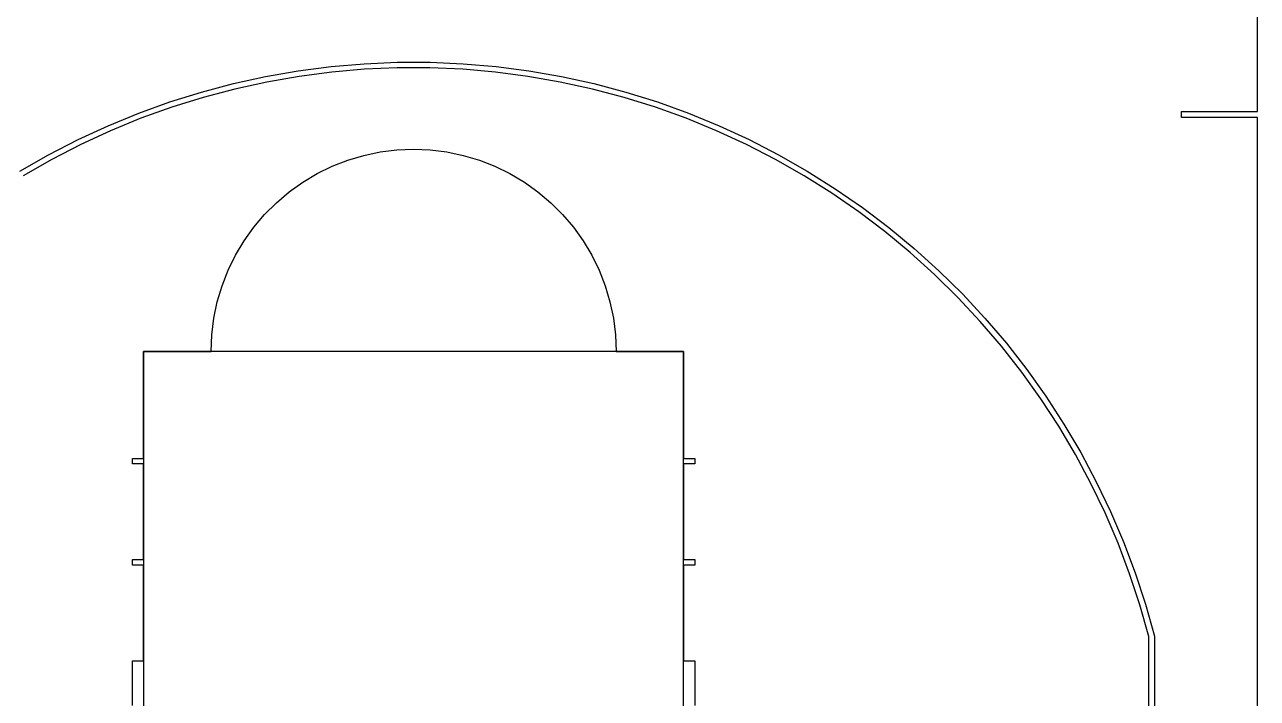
# Model space of a CAD drawing. Header units: metres. Extents: x 2.3 to 42.8, y 0.9 to 31.9.
# Drawn here: x 5.068 to 9.382, y 15.668 to 18.028 of the extents above; entities that cross this region are included whole.
import ezdxf

# ---------------------------------------------------------------- set-up
doc = ezdxf.new("R2010")
doc.units = ezdxf.units.M
doc.layers.add('PARETI_STRUTTURE', color=7, linetype='Continuous')

msp = doc.modelspace()

# ---------------------------------------------------------------- linework, layer by layer
at = {"layer": 'PARETI_STRUTTURE'}
for points in [[(9.3824, 14.5995), (9.3824, 17.7034), (9.1168, 17.7034), (9.1168, 17.7234), (9.3824, 17.7234), (9.3824, 20.1018)], [(5.0514, 17.5153), (5.152, 17.5727), (5.2549, 17.6257), (5.36, 17.6742), (5.4671, 17.7182), (5.576, 17.7574), (5.6866, 17.792), (5.7985, 17.8216), (5.9115, 17.8465), (6.0256, 17.8664), (6.1404, 17.8814), (6.2558, 17.8914), (6.3714, 17.8964), (6.4872, 17.8964), (6.6029, 17.8914), (6.7182, 17.8814), (6.833, 17.8664), (6.9471, 17.8465), (7.0602, 17.8216), (7.1721, 17.792), (7.2826, 17.7574), (7.3915, 17.7182), (7.4986, 17.6742), (7.6038, 17.6257), (7.7067, 17.5727), (7.8072, 17.5153), (7.9052, 17.4535), (8.0004, 17.3876), (8.0926, 17.3177), (8.1818, 17.2438), (8.2677, 17.1662), (8.3501, 17.0849), (8.4289, 17.0001), (8.504, 16.912), (8.5753, 16.8207), (8.6425, 16.7264), (8.7056, 16.6293), (8.7644, 16.5296), (8.8188, 16.4274), (8.8688, 16.323), (8.9142, 16.2165), (8.955, 16.1081), (8.9911, 15.9981), (9.0223, 15.8866), (9.0223, 14.5995)], [(9.0023, 14.5995), (9.0023, 15.8854), (8.9712, 15.9959), (8.9353, 16.1049), (8.8947, 16.2123), (8.8495, 16.3179), (8.7998, 16.4213), (8.7457, 16.5226), (8.6873, 16.6214), (8.6246, 16.7176), (8.5579, 16.811), (8.4872, 16.9015), (8.4126, 16.9888), (8.3344, 17.0728), (8.2526, 17.1533), (8.1674, 17.2303), (8.0789, 17.3035), (7.9874, 17.3728), (7.8929, 17.438), (7.7958, 17.4992), (7.696, 17.5561), (7.594, 17.6086), (7.4897, 17.6566), (7.3835, 17.7002), (7.2754, 17.7391), (7.1658, 17.7733), (7.0549, 17.8027), (6.9427, 17.8273), (6.8296, 17.847), (6.7158, 17.8619), (6.6014, 17.8718), (6.4867, 17.8767), (6.3719, 17.8767), (6.2572, 17.8718), (6.1428, 17.8619), (6.029, 17.847), (5.9159, 17.8273), (5.8038, 17.8027), (5.6928, 17.7733), (5.5832, 17.7391), (5.4752, 17.7002), (5.3689, 17.6566), (5.2647, 17.6086), (5.1626, 17.5561), (5.0629, 17.4992)], [(5.445, 15.6429), (5.445, 15.8004), (5.4844, 15.8004), (5.4844, 16.1351), (5.445, 16.1351), (5.445, 16.1547), (5.4844, 16.1547), (5.4844, 16.4894), (5.445, 16.4894), (5.445, 16.5091), (5.4844, 16.5091), (5.4844, 16.8832), (5.7206, 16.8832), (5.723, 16.9417), (5.7303, 16.9998), (5.7423, 17.0571), (5.759, 17.1133), (5.7803, 17.1679), (5.806, 17.2205), (5.836, 17.2708), (5.87, 17.3185), (5.9079, 17.3632), (5.9493, 17.4046), (5.994, 17.4424), (6.0417, 17.4765), (6.092, 17.5065), (6.1446, 17.5322), (6.1992, 17.5535), (6.2553, 17.5702), (6.3127, 17.5822), (6.3708, 17.5895), (6.4293, 17.5919), (6.4878, 17.5895), (6.546, 17.5822), (6.6033, 17.5702), (6.6594, 17.5535), (6.714, 17.5322), (6.7666, 17.5065), (6.817, 17.4765), (6.8646, 17.4424), (6.9093, 17.4046), (6.9507, 17.3632), (6.9886, 17.3185), (7.0226, 17.2708), (7.0526, 17.2205), (7.0784, 17.1679), (7.0996, 17.1133), (7.1164, 17.0571), (7.1284, 16.9998), (7.1356, 16.9417), (7.1381, 16.8832), (7.3743, 16.8832), (7.3743, 16.5091), (7.4137, 16.5091), (7.4137, 16.4894), (7.3743, 16.4894), (7.3743, 16.1547), (7.4137, 16.1547), (7.4137, 16.1351), (7.3743, 16.1351), (7.3743, 15.8004), (7.4137, 15.8004), (7.4137, 15.6429)]]:
    msp.add_lwpolyline(points, dxfattribs=at)
msp.add_lwpolyline([(5.4844, 14.5995), (7.3743, 14.5995), (7.3743, 16.8832), (5.4844, 16.8832)], close=True, dxfattribs=at)

doc.saveas('drawing.dxf')
